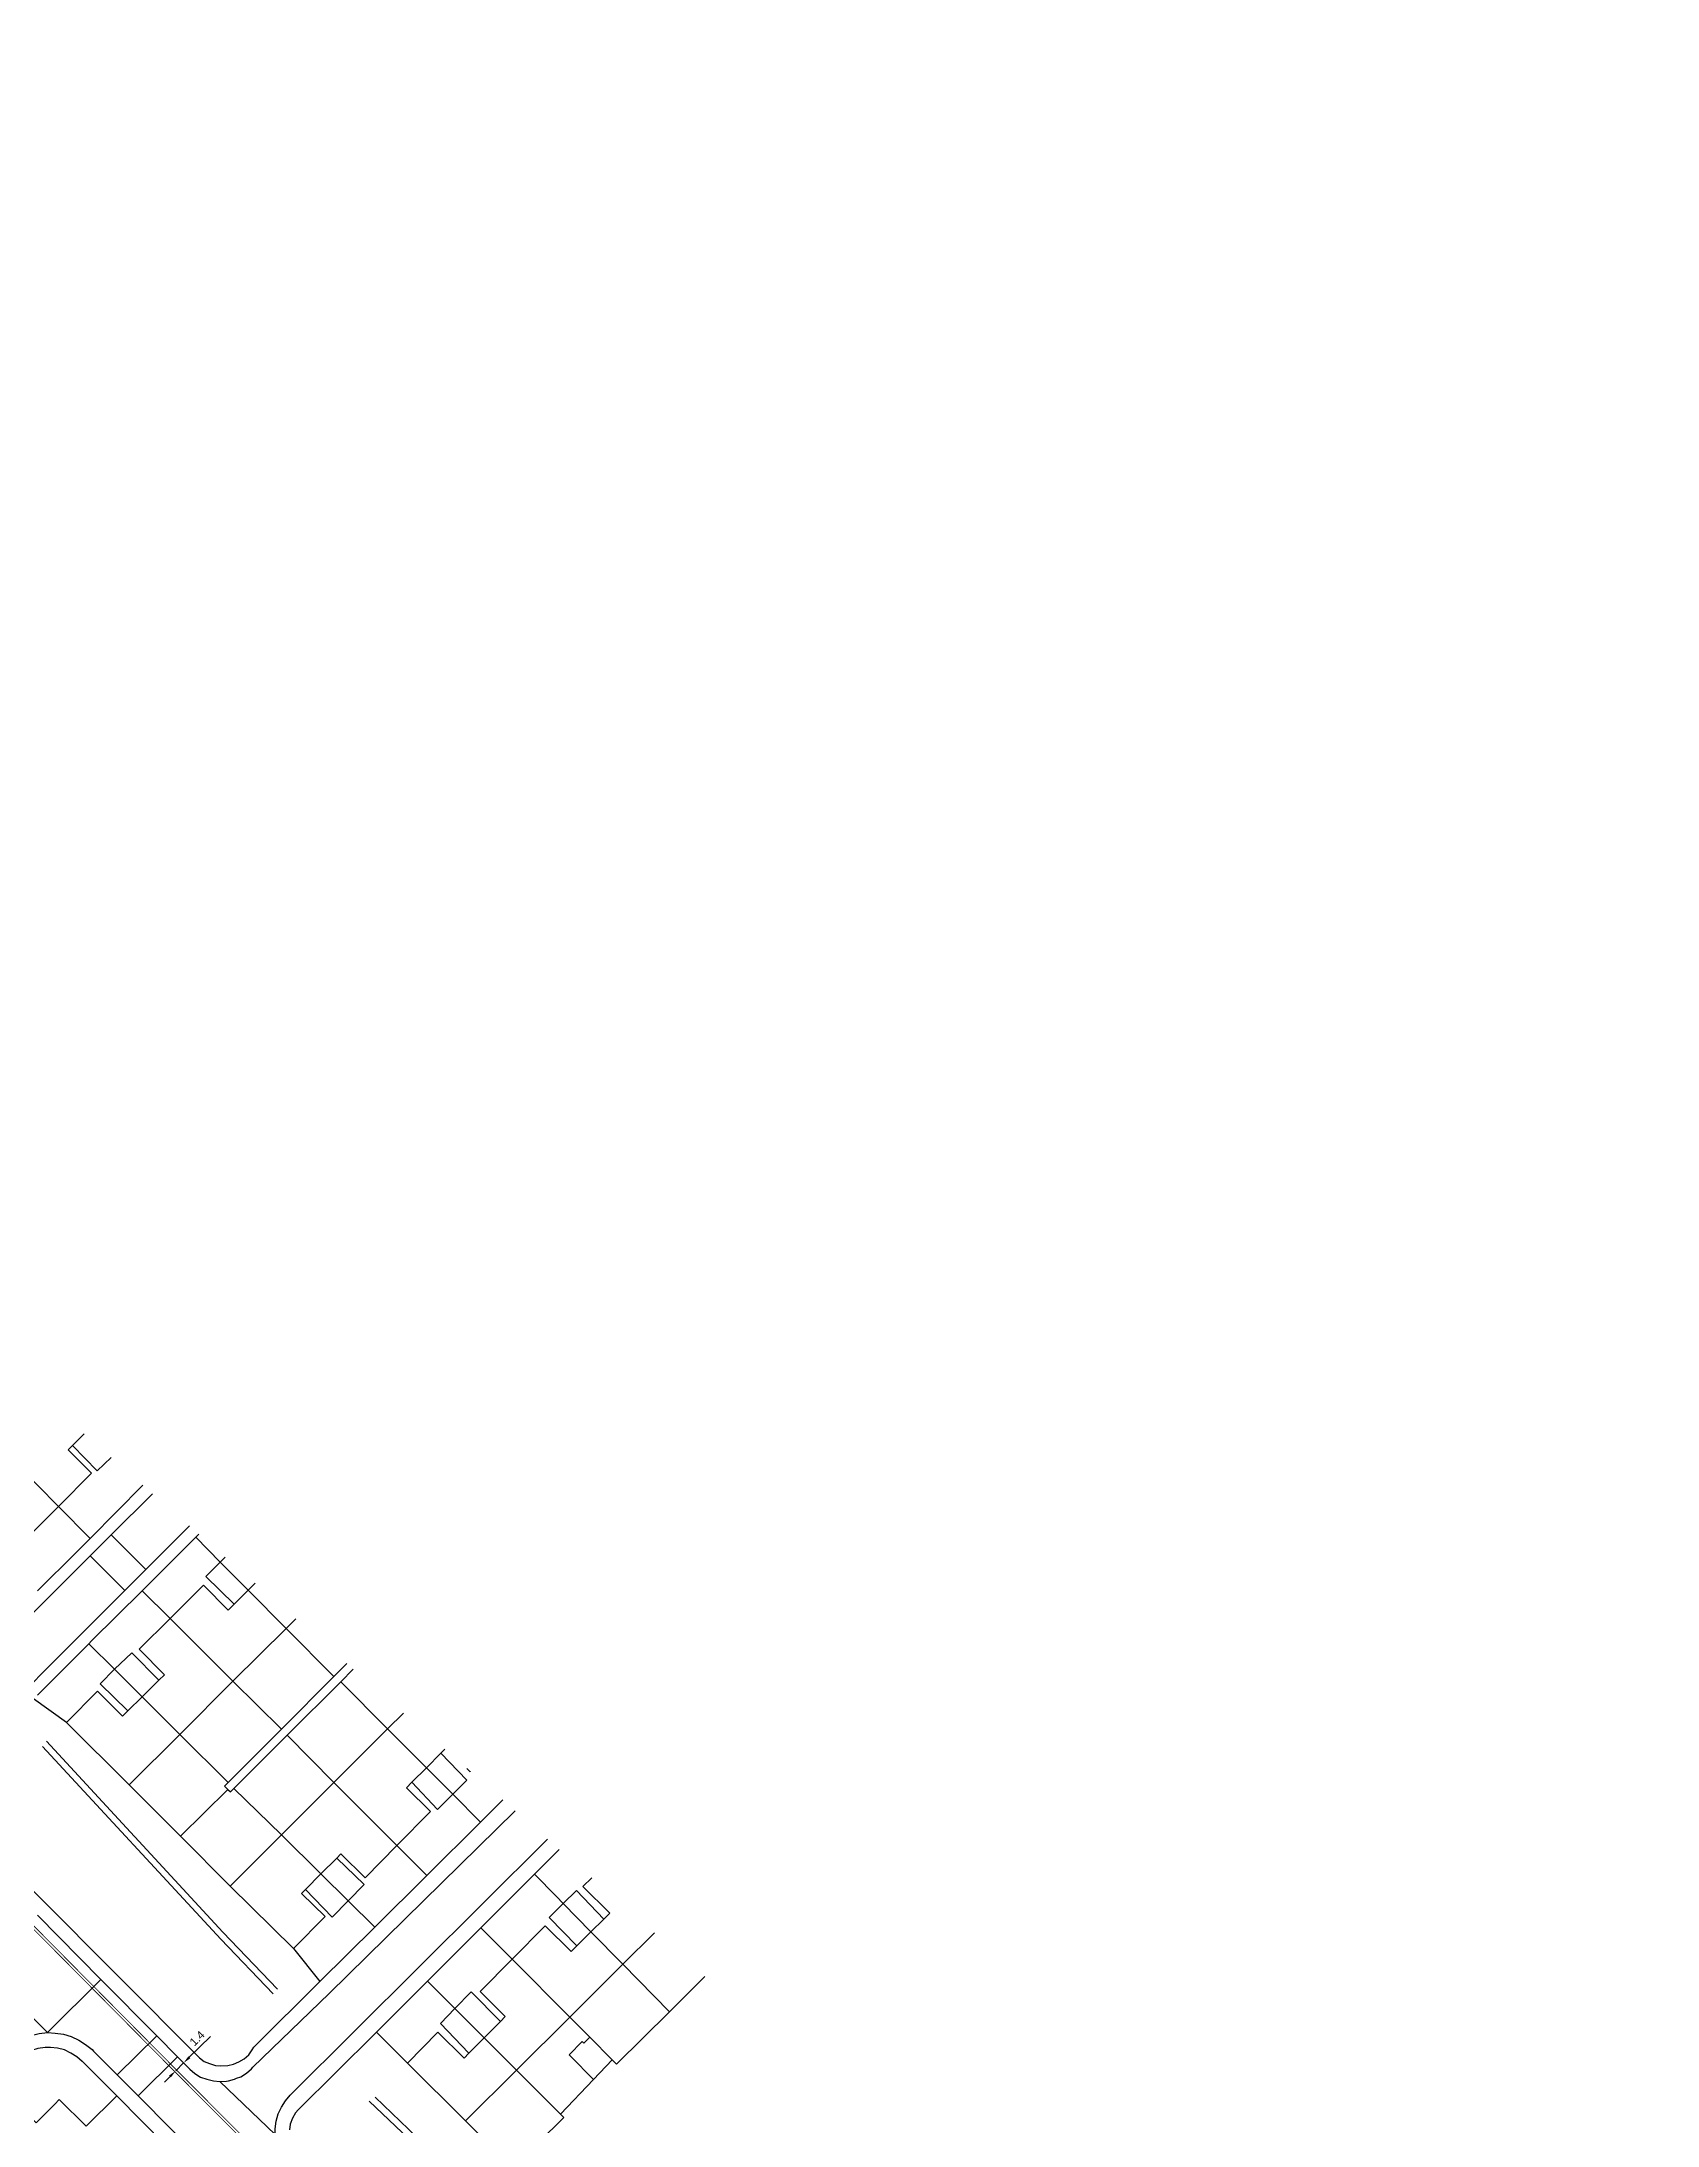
# Model space of a CAD drawing. Header units: millimetres. Extents: x 111502 to 977541, y 8702 to 1044108.
# Drawn here: x 486608.5 to 486810.2, y 236045.2 to 236305.6 of the extents above; entities that cross this region are included whole.
import ezdxf

# ---------------------------------------------------------------- set-up
doc = ezdxf.new("R2010")
doc.units = ezdxf.units.MM
doc.header["$LTSCALE"] = 0.25
doc.linetypes.add('DASHED2', pattern=[9.525, 6.35, -3.175])
for name, color, linetype in [('E HVSS As Laid Dimensions', 30, 'Continuous'), ('E HVSS As Laid HV', 10, 'Continuous'), ('X HVSS Site Background', 8, 'Continuous')]:
    doc.layers.add(name, color=color, linetype=linetype)
doc.styles.add('Arial', font='arial.ttf')
doc.dimstyles.new('HVSS AsLaid', dxfattribs={"dimtxt": 1, "dimasz": 1, "dimexe": 0, "dimexo": 0, "dimgap": 0.5, "dimtad": 1, "dimdec": 1, "dimzin": 1, "dimdsep": 46, "dimtxsty": 'Arial', "dimcen": 0.09, "dimadec": 0, "dimazin": 0, "dimtfac": 1, "dimtdec": 1, "dimtmove": 0, "dimatfit": 3, "dimfxl": 1, "dimtolj": 1, "dimtzin": 0, "dimarcsym": 0})

# ---------------------------------------------------------------- blocks, each defined once
blk = doc.blocks.new('OS MAP 060722')
at = {"layer": 'X HVSS Site Background'}
for points in [[(-2200.03, -3003.76), (-2207.93, -2995.76)], [(-2198.28, -2996.16), (-2198.83, -2996.71), (-2195.88, -2999.61), (-2200.03, -3003.76)], [(-2196.81, -2994.7), (-2198.28, -2996.16)], [(-2193.44, -2997.65), (-2195.18, -2999.31), (-2198.28, -2996.16)], [(-2189.48, -3001.11), (-2196.08, -3007.76)], [(-2200.03, -3003.76), (-2204.13, -3007.91), (-2207.08, -3004.96), (-2207.58, -3005.46)], [(-2196.08, -3007.76), (-2200.03, -3003.76)], [(-2188.28, -3002.17), (-2193.45, -3007.32)], [(-2183.66, -3006.2), (-2189.12, -3011.66)], [(-2197.78, -3009.46), (-2202.63, -3014.31)], [(-2196.08, -3007.76), (-2197.78, -3009.46)], [(-2193.45, -3007.32), (-2196.07, -3009.93)], [(-2193.45, -3007.32), (-2189.12, -3011.66)], [(-2182.88, -3007.61), (-2189.58, -3014.31)], [(-2182.49, -3007.23), (-2182.88, -3007.61)], [(-2182.88, -3007.61), (-2179.83, -3010.71)], [(-2196.07, -3009.93), (-2218.13, -3031.91), (-2218.78, -3032.51), (-2219.53, -3033.01), (-2220.18, -3033.36), (-2220.38, -3033.41), (-2220.78, -3033.56), (-2221.38, -3033.66), (-2221.53, -3033.66)], [(-2196.07, -3009.93), (-2191.74, -3014.27)], [(-2189.12, -3011.66), (-2191.74, -3014.27)], [(-2178.08, -3015.96), (-2181.63, -3012.51), (-2179.83, -3010.71)], [(-2179.83, -3010.71), (-2179.22, -3010.09)], [(-2179.83, -3010.71), (-2176.33, -3014.21)], [(-2191.74, -3014.27), (-2213.63, -3036.16), (-2214.13, -3036.81), (-2214.58, -3037.51), (-2214.93, -3038.26), (-2214.98, -3038.41), (-2215.13, -3039.06), (-2215.23, -3039.86), (-2215.23, -3040.36)], [(-2189.58, -3014.31), (-2195.88, -3020.56), (-2196.23, -3020.91)], [(-2189.58, -3014.31), (-2186.08, -3017.76)], [(-2186.08, -3017.76), (-2181.93, -3013.61), (-2178.83, -3016.71), (-2178.08, -3015.96)], [(-2178.08, -3015.96), (-2176.33, -3014.21)], [(-2176.33, -3014.21), (-2175.48, -3013.36)], [(-2176.33, -3014.21), (-2171.58, -3019.01)], [(-2187.48, -3025.46), (-2186.78, -3024.81), (-2189.93, -3021.61), (-2186.08, -3017.76)], [(-2186.08, -3017.76), (-2178.23, -3025.61)], [(-2171.58, -3019.01), (-2178.23, -3025.61)], [(-2170.39, -3017.81), (-2171.58, -3019.01)], [(-2171.58, -3019.01), (-2165.63, -3025.01)], [(-2196.23, -3020.91), (-2202.66, -3027.34)], [(-2193.03, -3024.11), (-2196.23, -3020.91)], [(-2193.03, -3024.11), (-2190.88, -3022.06), (-2187.48, -3025.46)], [(-2191.38, -3029.31), (-2194.83, -3025.91), (-2193.03, -3024.11)], [(-2193.03, -3024.11), (-2189.58, -3027.56)], [(-2165.63, -3025.01), (-2172.18, -3031.61)], [(-2164.01, -3023.4), (-2165.63, -3025.01)], [(-2164.78, -3025.66), (-2163.22, -3024.09)], [(-2199.03, -3030.76), (-2195.13, -3026.86), (-2192.03, -3029.96), (-2191.38, -3029.31)], [(-2191.38, -3029.31), (-2189.58, -3027.56)], [(-2189.58, -3027.56), (-2187.48, -3025.46)], [(-2189.58, -3027.56), (-2184.88, -3032.26)], [(-2178.23, -3025.61), (-2184.88, -3032.26)], [(-2178.23, -3025.61), (-2172.18, -3031.61)], [(-2171.48, -3032.36), (-2164.78, -3025.66)], [(-2158.93, -3031.56), (-2164.78, -3025.66)], [(-2212.83, -3042.11), (-2182.43, -3072.66), (-2181.83, -3073.11), (-2181.18, -3073.36), (-2180.43, -3073.61), (-2179.73, -3073.66), (-2178.88, -3073.61), (-2178.18, -3073.46), (-2177.48, -3073.16), (-2176.83, -3072.76), (-2176.23, -3072.26), (-2175.83, -3071.66), (-2175.63, -3071.31), (-2167.39, -3063.13)], [(-2199.03, -3030.76), (-2203.12, -3027.8)], [(-2158.93, -3031.56), (-2156.95, -3029.58)], [(-2191.18, -3038.56), (-2199.03, -3030.76)], [(-2184.88, -3032.26), (-2191.18, -3038.56)], [(-2184.88, -3032.26), (-2178.83, -3038.26)], [(-2172.18, -3031.61), (-2178.83, -3038.26)], [(-2178.13, -3039.01), (-2171.48, -3032.36)], [(-2165.63, -3038.26), (-2171.48, -3032.36)], [(-2165.63, -3038.26), (-2158.93, -3031.56)], [(-2154.08, -3036.41), (-2158.93, -3031.56)], [(-2202.03, -3033.76), (-2179.73, -3057.81), (-2173.23, -3064.66)], [(-2201.53, -3033.11), (-2179.48, -3056.96), (-2172.68, -3064.06)], [(-2152.28, -3034.61), (-2154.08, -3036.41)], [(-2151.79, -3034.09), (-2152.28, -3034.61)], [(-2150.78, -3039.71), (-2149.03, -3037.96), (-2152.28, -3034.61)], [(-2154.08, -3036.41), (-2155.88, -3038.21)], [(-2150.78, -3039.71), (-2154.08, -3036.41)], [(-2148.6, -3036.88), (-2148.63, -3036.91), (-2149.02, -3036.52)], [(-2191.18, -3038.56), (-2184.78, -3044.96)], [(-2178.88, -3039.11), (-2184.78, -3044.96)], [(-2178.83, -3038.26), (-2179.28, -3038.71), (-2178.88, -3039.11)], [(-2178.88, -3039.11), (-2178.53, -3039.41), (-2178.13, -3039.01)], [(-2172.18, -3044.81), (-2178.13, -3039.01)], [(-2172.18, -3044.81), (-2165.63, -3038.26)], [(-2157.78, -3046.11), (-2165.63, -3038.26)], [(-2155.88, -3038.21), (-2156.58, -3038.91), (-2153.58, -3041.86), (-2157.78, -3046.11)], [(-2155.88, -3038.21), (-2152.68, -3041.61), (-2150.78, -3039.71)], [(-2147.33, -3043.21), (-2150.78, -3039.71)], [(-2147.33, -3043.21), (-2144.55, -3040.43)], [(-2179.88, -3075.61), (-2179.03, -3075.56), (-2178.78, -3075.51), (-2178.03, -3075.31), (-2177.78, -3075.21), (-2177.23, -3075.01), (-2176.53, -3074.56), (-2175.93, -3074.01), (-2175.73, -3073.81), (-2166.23, -3064.61), (-2156.78, -3055.31), (-2143, -3041.78)], [(-2154.03, -3049.86), (-2147.33, -3043.21)], [(-2184.78, -3044.96), (-2178.58, -3051.21)], [(-2178.58, -3051.21), (-2172.18, -3044.81)], [(-2172.96, -3082.23), (-2172.98, -3081.86), (-2172.98, -3081.51), (-2172.83, -3080.56), (-2172.58, -3079.66), (-2172.18, -3078.81), (-2171.68, -3078.01), (-2171.08, -3077.31), (-2138.96, -3045.32)], [(-2167.28, -3049.66), (-2172.18, -3044.81)], [(-2165.28, -3047.71), (-2167.28, -3049.66)], [(-2157.78, -3046.11), (-2161.73, -3050.16), (-2164.78, -3047.16), (-2165.28, -3047.71)], [(-2163.83, -3053.06), (-2161.83, -3051.01), (-2165.28, -3047.71)], [(-2154.03, -3049.86), (-2157.78, -3046.11)], [(-2137.48, -3046.61), (-2140.58, -3049.71)], [(-2167.28, -3049.66), (-2169.18, -3051.61)], [(-2163.83, -3053.06), (-2167.28, -3049.66)], [(-2160.53, -3056.31), (-2154.03, -3049.86)], [(-2140.58, -3049.71), (-2147.28, -3056.41)], [(-2137.84, -3052.48), (-2140.58, -3049.71)], [(-2133.43, -3050.16), (-2134.53, -3051.26), (-2131.18, -3054.56), (-2131.93, -3055.31)], [(-2170.68, -3059.01), (-2178.58, -3051.21)], [(-2169.18, -3051.61), (-2169.68, -3052.11), (-2166.73, -3055.01), (-2170.68, -3059.01)], [(-2169.18, -3051.61), (-2165.83, -3055.06), (-2163.83, -3053.06)], [(-2163.83, -3053.06), (-2160.53, -3056.31)], [(-2135.28, -3058.66), (-2138.73, -3055.11), (-2136.98, -3053.36)], [(-2136.98, -3053.36), (-2137.84, -3052.48)], [(-2136.98, -3053.36), (-2135.33, -3051.76), (-2131.93, -3055.31)], [(-2133.53, -3056.91), (-2136.98, -3053.36)], [(-2202.66, -3054.85), (-2194.72, -3062.86)], [(-2167.39, -3063.13), (-2160.53, -3056.31)], [(-2135.28, -3058.66), (-2135.98, -3059.36), (-2139.23, -3056.16), (-2143.38, -3060.31)], [(-2131.93, -3055.31), (-2133.53, -3056.91)], [(-2147.28, -3056.41), (-2153.95, -3063.09)], [(-2143.38, -3060.31), (-2147.28, -3056.41)], [(-2133.53, -3056.91), (-2135.28, -3058.66)], [(-2129.53, -3060.96), (-2133.53, -3056.91)], [(-2129.53, -3060.96), (-2125.59, -3057.02)], [(-2201.38, -3069.51), (-2209.43, -3061.46)], [(-2170.68, -3059.01), (-2167.39, -3063.13)], [(-2143.38, -3060.31), (-2147.38, -3064.36), (-2144.23, -3067.51), (-2144.83, -3068.11)], [(-2136.18, -3067.56), (-2143.38, -3060.31)], [(-2136.18, -3067.56), (-2129.53, -3060.96)], [(-2123.73, -3066.91), (-2129.53, -3060.96)], [(-2201.38, -3069.51), (-2194.72, -3062.86)], [(-2194.72, -3062.86), (-2187.75, -3069.89)], [(-2153.95, -3063.09), (-2160.31, -3069.45)], [(-2150.53, -3066.51), (-2153.95, -3063.09)], [(-2123.73, -3066.91), (-2119.32, -3062.5)], [(-2148.78, -3072.06), (-2152.33, -3068.36), (-2150.53, -3066.51)], [(-2150.53, -3066.51), (-2148.48, -3064.41), (-2144.83, -3068.11)], [(-2146.88, -3070.16), (-2150.53, -3066.51)], [(-2144.83, -3068.11), (-2146.88, -3070.16)], [(-2142.83, -3074.21), (-2136.18, -3067.56)], [(-2133.68, -3070.07), (-2136.18, -3067.56)], [(-2130.89, -3072.89), (-2130.33, -3073.46), (-2123.73, -3066.91)], [(-2197.73, -3072.51), (-2198.48, -3072.06), (-2199.28, -3071.66), (-2200.13, -3071.46), (-2201.03, -3071.36), (-2201.68, -3071.36), (-2202.58, -3071.51), (-2203.38, -3071.76), (-2204.18, -3072.16), (-2204.93, -3072.66), (-2205.58, -3073.26), (-2223.08, -3090.41), (-2224.93, -3092.16)], [(-2213.24, -3078.28), (-2206.88, -3072.01), (-2206.13, -3071.26), (-2205.33, -3070.71), (-2204.38, -3070.21), (-2203.43, -3069.86), (-2202.43, -3069.61), (-2201.38, -3069.51)], [(-2201.38, -3069.51), (-2200.43, -3069.56), (-2199.38, -3069.71), (-2198.43, -3070.01), (-2197.48, -3070.46), (-2196.63, -3071.01), (-2195.83, -3071.61), (-2195.63, -3071.81), (-2192.68, -3074.78)], [(-2192.68, -3074.78), (-2187.75, -3069.89)], [(-2187.75, -3069.89), (-2185.15, -3072.53)], [(-2160.31, -3069.45), (-2160.53, -3069.66), (-2170.08, -3079.16), (-2170.43, -3079.51), (-2170.78, -3080.21), (-2171.08, -3080.96), (-2171.18, -3081.66)], [(-2156.43, -3073.31), (-2160.31, -3069.45)], [(-2148.78, -3072.06), (-2149.38, -3072.71), (-2152.63, -3069.46), (-2156.43, -3073.31)], [(-2146.88, -3070.16), (-2148.78, -3072.06)], [(-2142.83, -3074.21), (-2146.88, -3070.16)], [(-2133.22, -3075.35), (-2136.09, -3072.45), (-2136.27, -3072.27), (-2134.61, -3070.62), (-2134.43, -3070.81), (-2133.68, -3070.07)], [(-2133.68, -3070.07), (-2130.89, -3072.89)], [(-2192.73, -3077.41), (-2196.98, -3073.16), (-2197.08, -3073.11), (-2197.73, -3072.51)], [(-2190.07, -3077.41), (-2185.15, -3072.53)], [(-2185.15, -3072.53), (-2183.63, -3074.06), (-2182.98, -3074.61), (-2182.28, -3075.06), (-2181.48, -3075.31), (-2180.68, -3075.51), (-2179.88, -3075.61)], [(-2156.43, -3073.31), (-2149.18, -3080.51)], [(-2149.18, -3080.51), (-2142.83, -3074.21)], [(-2137.34, -3079.69), (-2142.83, -3074.21)], [(-2130.89, -3072.89), (-2133.22, -3075.35)], [(-2210.48, -3095.26), (-2213.83, -3091.91), (-2207.77, -3085.8), (-2212.26, -3081.36), (-2207.3, -3076.33), (-2202.79, -3080.79), (-2200.48, -3078.46), (-2199.93, -3077.86), (-2196.58, -3081.21)], [(-2192.68, -3074.78), (-2190.07, -3077.41)], [(-2172.96, -3082.23), (-2179.88, -3075.61)], [(-2137.34, -3079.69), (-2133.22, -3075.35)], [(-2196.58, -3081.21), (-2192.73, -3077.41)], [(-2192.73, -3077.41), (-2186.63, -3083.61)], [(-2190.07, -3077.41), (-2185.9, -3081.61), (-2179.14, -3088.42)], [(-2161.23, -3078.06), (-2154.63, -3084.31), (-2148.58, -3089.91), (-2142.73, -3094.76), (-2136.78, -3099.56), (-2133.98, -3101.86), (-2131.08, -3104.11), (-2127.78, -3106.61), (-2124.38, -3109.06), (-2121.58, -3111.11), (-2118.73, -3113.16), (-2115.08, -3116.41), (-2114.63, -3116.81)], [(-2160.48, -3077.56), (-2153.18, -3084.56), (-2150.08, -3087.26), (-2146.98, -3089.86), (-2141.83, -3094.11), (-2131.23, -3102.61), (-2127.73, -3105.31), (-2121.23, -3109.91), (-2118.38, -3112.01), (-2115.78, -3114.36), (-2113.83, -3116.06)], [(-2149.18, -3080.51), (-2143.28, -3086.41), (-2136.93, -3080.11), (-2137.34, -3079.69)]]:
    blk.add_lwpolyline(points, dxfattribs=at)
blk = doc.blocks.new('*D1705')
at = {"layer": 'Defpoints', "color": 0, "transparency": 16777216}
for p in [(486625.2, 236052.03), (486625.2, 236052.03), (486626.19, 236053.02)]:
    blk.add_point(p, dxfattribs=at)
at = {"layer": 'E HVSS As Laid Dimensions', "color": 0, "lineweight": -2, "transparency": 16777216}
for p, q in [((486626.9, 236053.72), (486629.54, 236056.34)), ((486625.2, 236052.03), (486626.19, 236053.02)), ((486624.49, 236051.32), (486623.78, 236050.62))]:
    blk.add_line(p, q, dxfattribs=at)
at = {"layer": 'E HVSS As Laid Dimensions', "color": 0, "transparency": 16777216}
for points in [[(486624.37, 236051.44), (486624.6, 236051.21), (486625.2, 236052.03)], [(486626.78, 236053.84), (486627.02, 236053.6), (486626.19, 236053.02)]]:
    blk.add_solid(points, dxfattribs=at)
at = {"layer": 'E HVSS As Laid Dimensions', "color": 0, "transparency": 16777216, "insert": (486627.87, 236056.09), "char_height": 1, "attachment_point": 5, "rotation": 44.7946, "style": 'Arial'}
blk.add_mtext('\\A1;1.4', dxfattribs=at)

msp = doc.modelspace()

# ---------------------------------------------------------------- linework, layer by layer
at = {"lineweight": 0}
msp.add_circle((488727.82, 239008.33), 11388.42, dxfattribs=at)
at = {"layer": 'E HVSS As Laid HV', "linetype": 'DASHED2', "lineweight": 0, "const_width": 0.1, "flags": 128}
for points in [[(486629.65, 235730.07), (486629.25, 235753.13), (486627.46, 235781.33), (486627.52, 235790.79, -0.342153), (486628.38, 235791.95), (486633.75, 235794.67), (486659.75, 235804.65), (486691.16, 235818.24, 0.283908), (486692.39, 235820.98, -0.182161), (486693.76, 235823.99), (486704.7, 235828.88, 0.486323), (486706.34, 235834.7), (486698.3, 235842.9, -0.196549), (486697.37, 235847.94, -0.06186), (486699.54, 235856.69), (486711.97, 235869.47), (486730.69, 235888.07), (486744.38, 235901.56), (486749.97, 235906.87), (486756.1, 235913.59, 0.436638), (486756.73, 235920.49), (486739.68, 235936.87), (486723.57, 235953.32), (486709.38, 235967.63), (486684.45, 235992.32), (486667.08, 236009.71), (486642.76, 236034.21), (486625.09, 236051.92), (486598.61, 236078.66), (486581.75, 236095.16), (486555.42, 236121.28), (486543.49, 236133.12), (486510.86, 236165.55), (486490.21, 236186.45), (486471.67, 236205.03), (486450, 236227.18, -0.053067), (486429.5, 236251.7, -0.02328), (486412.4, 236285.12), (486400.02, 236312.27, -0.251918), (486401.99, 236322.8), (486419.72, 236340.36), (486434.09, 236354.95), (486454.11, 236375.05)], [(486629.95, 235730.08), (486629.55, 235753.14), (486627.76, 235781.34), (486627.82, 235790.79, -0.352097), (486628.49, 235791.67), (486633.87, 235794.39), (486659.86, 235804.37), (486691.31, 235817.97, 0.283721), (486692.69, 235820.99, -0.177283), (486693.94, 235823.74), (486704.82, 235828.6, 0.487644), (486706.57, 235834.89), (486698.53, 235843.09, -0.195836), (486697.67, 235847.89, -0.061526), (486699.8, 235856.52), (486712.18, 235869.26), (486730.9, 235887.86), (486744.58, 235901.34), (486750.18, 235906.66), (486756.31, 235913.37, 0.435719), (486756.94, 235920.7), (486739.89, 235937.08), (486723.78, 235953.53), (486709.59, 235967.84), (486684.66, 235992.54), (486667.29, 236009.92), (486642.97, 236034.42), (486625.3, 236052.13), (486598.82, 236078.88), (486581.96, 236095.37), (486555.63, 236121.49), (486543.71, 236133.33), (486511.07, 236165.76), (486490.43, 236186.66), (486471.89, 236205.24), (486450.22, 236227.39, -0.053057), (486429.76, 236251.86, -0.023274), (486412.68, 236285.25), (486400.3, 236312.38, -0.251086), (486402.22, 236322.6), (486419.93, 236340.15), (486434.3, 236354.74), (486454.32, 236374.84)]]:
    msp.add_lwpolyline(points, format="xyb", dxfattribs=at)

# ---------------------------------------------------------------- block references
at = {"layer": 'E HVSS As Laid HV', "linetype": 'DASHED2', "lineweight": 0}
msp.add_blockref('OS MAP 060722', (488810.58, 239126.31), dxfattribs=at)

# ---------------------------------------------------------------- dimensions: what is measured, and where the dimension line sits
at = {"layer": 'E HVSS As Laid Dimensions'}
dim = msp.add_linear_dim(base=(486625.2, 236052.03), p1=(486626.19, 236053.02), p2=(486625.2, 236052.03), angle=224.7946, dimstyle='HVSS AsLaid', dxfattribs=at)
dim.commit()
dim.dimension.update_dxf_attribs({"geometry": '*D1705', "text_midpoint": (486628.58, 236055.38), "dimtype": 161})

doc.saveas('drawing.dxf')
